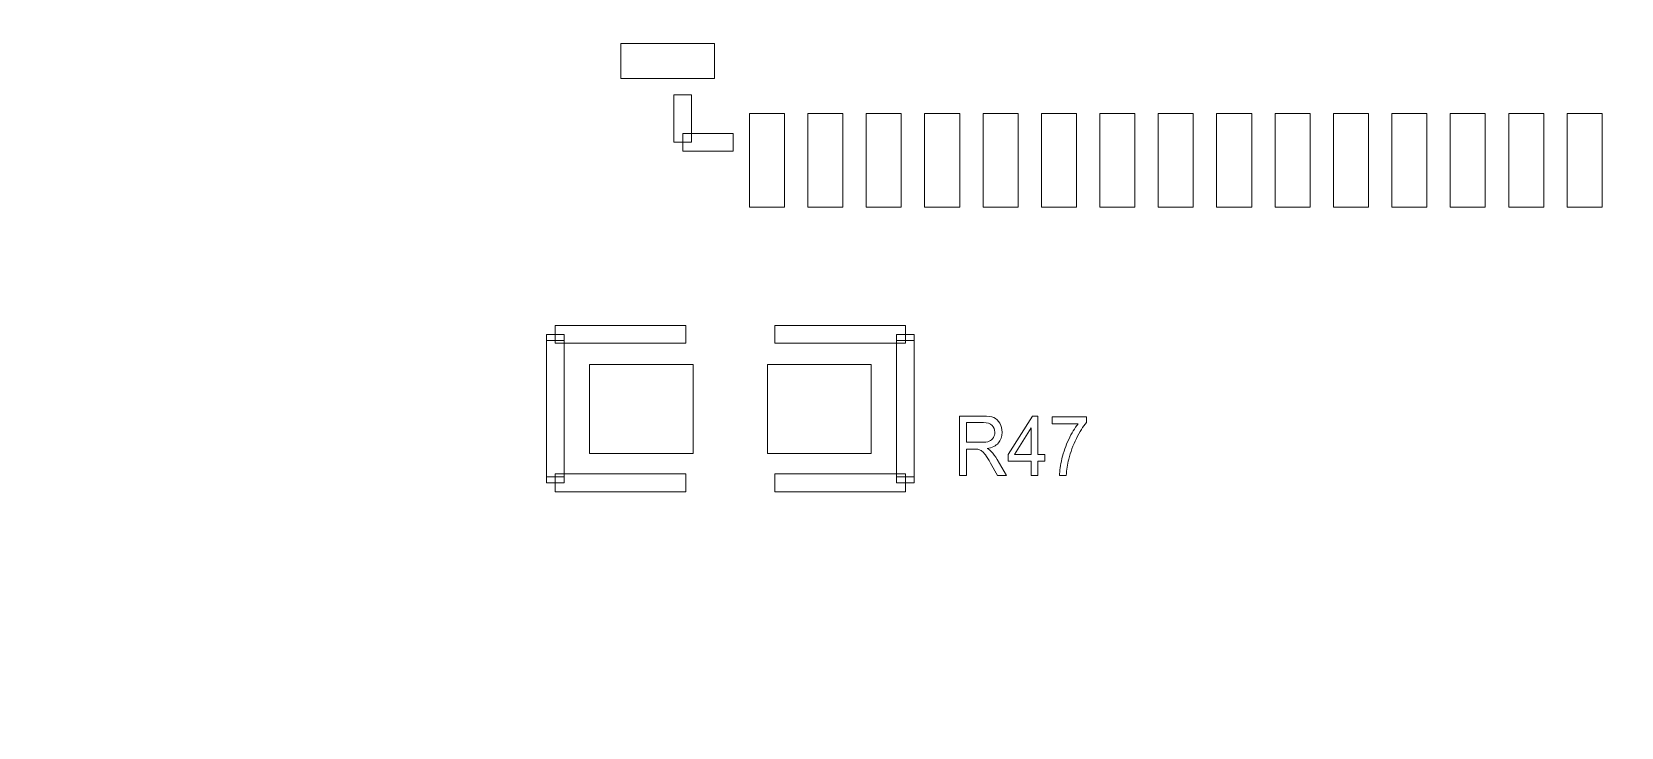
# Model space of a CAD drawing. Header units: millimetres. Extents: x -90 to 99, y -65 to 67.
# Drawn here: x -47.37 to -33.76, y -32.41 to -26.46 of the extents above; entities that cross this region are included whole.
import ezdxf

# ---------------------------------------------------------------- set-up
doc = ezdxf.new("R2010")
doc.units = ezdxf.units.MM
doc.header["$MEASUREMENT"] = 0
for name, color, linetype in [('BG_OUTLINE', 7, 'Continuous'), ('PG_SILKSCREEN_TOP', 7, 'Continuous'), ('PIN_TOP', 7, 'Continuous'), ('RD_SILKSCREEN_TOP', 7, 'Continuous')]:
    doc.layers.add(name, color=color, linetype=linetype)

msp = doc.modelspace()

# ---------------------------------------------------------------- linework, layer by layer
at = {"layer": 'BG_OUTLINE', "color": 3, "lineweight": 9}
msp.add_open_spline([(-71.7269, -61.8795), (-71.7269, -61.8795), (-71.7343, 42.2681), (-71.7343, 42.2681), (-71.7343, 42.2681), (-71.7348, 43.0066), (-71.4419, 43.715), (-70.92, 44.2375), (-70.92, 44.2375), (-70.3982, 44.76), (-69.6866, 45.0538), (-68.9482, 45.0543), (-68.9482, 45.0543), (-68.9482, 45.0543), (75.2046, 45.0543), (75.2046, 45.0543), (75.2046, 45.0543), (76.8319, 45.0552), (78.1763, 43.7805), (78.2661, 42.1556), (78.2661, 42.1556), (78.2661, 42.1556), (78.2661, 31.2814), (78.2661, 31.2814), (78.2661, 31.2814), (78.2661, 31.2814), (72.2646, 31.2814), (72.2646, 31.2814), (72.2646, 31.2814), (72.2646, 31.2814), (72.2646, 26.9814), (72.2646, 26.9814), (72.2646, 26.9814), (72.2646, 26.9814), (78.2661, 26.9814), (78.2661, 26.9814), (78.2661, 26.9814), (78.2661, 26.9814), (78.2661, 18.6553), (78.2661, 18.6553), (78.2661, 18.6553), (78.2661, 18.6553), (72.2496, 18.6553), (72.2496, 18.6553), (72.2496, 18.6553), (72.2496, 18.6553), (72.2496, 14.3553), (72.2496, 14.3553), (72.2496, 14.3553), (72.2496, 14.3553), (78.2661, 14.3553), (78.2661, 14.3553), (78.2661, 14.3553), (78.2661, 14.3553), (78.2661, 9.255), (78.2661, 9.255), (78.2661, 9.255), (78.2661, 9.255), (72.2648, 9.255), (72.2648, 9.255), (72.2648, 9.255), (72.2648, 9.255), (72.2648, 4.955), (72.2648, 4.955), (72.2648, 4.955), (72.2648, 4.955), (78.2661, 4.955), (78.2661, 4.955), (78.2661, 4.955), (78.2661, 4.955), (78.2661, -3.3762), (78.2661, -3.3762), (78.2661, -3.3762), (78.2661, -3.3762), (72.2445, -3.3762), (72.2445, -3.3762), (72.2445, -3.3762), (72.2445, -3.3762), (72.2445, -7.6762), (72.2445, -7.6762), (72.2445, -7.6762), (72.2445, -7.6762), (78.2661, -7.6762), (78.2661, -7.6762), (78.2661, -7.6762), (78.2661, -7.6762), (78.2661, -12.7615), (78.2661, -12.7615), (78.2661, -12.7615), (78.2661, -12.7615), (72.2651, -12.7615), (72.2651, -12.7615), (72.2651, -12.7615), (72.2651, -12.7615), (72.2651, -17.0615), (72.2651, -17.0615), (72.2651, -17.0615), (72.2651, -17.0615), (78.2661, -17.0615), (78.2661, -17.0615), (78.2661, -17.0615), (78.2661, -17.0615), (78.2661, -25.4097), (78.2661, -25.4097), (78.2661, -25.4097), (78.2661, -25.4097), (72.2656, -25.4097), (72.2656, -25.4097), (72.2656, -25.4097), (72.2656, -25.4097), (72.2656, -29.7097), (72.2656, -29.7097), (72.2656, -29.7097), (72.2656, -29.7097), (78.2661, -29.7097), (78.2661, -29.7097), (78.2661, -29.7097), (78.2661, -29.7097), (78.2661, -34.793), (78.2661, -34.793), (78.2661, -34.793), (78.2661, -34.793), (72.2679, -34.793), (72.2679, -34.793), (72.2679, -34.793), (72.2679, -34.793), (72.2679, -39.0929), (72.2679, -39.0929), (72.2679, -39.0929), (72.2679, -39.0929), (78.2661, -39.0929), (78.2661, -39.0929), (78.2661, -39.0929), (78.2661, -39.0929), (78.2661, -47.4269), (78.2661, -47.4269), (78.2661, -47.4269), (78.2661, -47.4269), (72.2679, -47.4269), (72.2679, -47.4269), (72.2679, -47.4269), (72.2679, -47.4269), (72.2679, -51.7269), (72.2679, -51.7269), (72.2679, -51.7269), (72.2679, -51.7269), (78.2661, -51.7269), (78.2661, -51.7269), (78.2661, -51.7269), (78.2661, -51.7269), (78.2661, -51.8138), (78.2661, -51.8138), (78.2661, -51.8138), (78.2661, -51.8138), (78.2656, -61.8468), (78.2656, -61.8468), (78.2656, -61.8468), (78.2661, -62.6669), (77.9407, -63.4536), (77.3612, -64.0339), (77.3612, -64.0339), (76.7817, -64.6142), (75.9915, -64.9405), (75.1713, -64.941), (75.1713, -64.941), (75.1713, -64.941), (-68.6609, -64.9456), (-68.6609, -64.9456), (-68.6609, -64.9456), (-69.4735, -64.9461), (-70.2531, -64.6237), (-70.8281, -64.0495), (-70.8281, -64.0495), (-71.4031, -63.4752), (-71.7264, -62.6922), (-71.7269, -61.8795)], degree=3, knots=[0, 0, 0, 0, 0.0227273, 0.0227273, 0.0227273, 0.0227273, 0.0454545, 0.0454545, 0.0454545, 0.0454545, 0.0681818, 0.0681818, 0.0681818, 0.0681818, 0.0909091, 0.0909091, 0.0909091, 0.0909091, 0.1136364, 0.1136364, 0.1136364, 0.1136364, 0.1363636, 0.1363636, 0.1363636, 0.1363636, 0.1590909, 0.1590909, 0.1590909, 0.1590909, 0.1818182, 0.1818182, 0.1818182, 0.1818182, 0.2045455, 0.2045455, 0.2045455, 0.2045455, 0.2272727, 0.2272727, 0.2272727, 0.2272727, 0.25, 0.25, 0.25, 0.25, 0.2727273, 0.2727273, 0.2727273, 0.2727273, 0.2954545, 0.2954545, 0.2954545, 0.2954545, 0.3181818, 0.3181818, 0.3181818, 0.3181818, 0.3409091, 0.3409091, 0.3409091, 0.3409091, 0.3636364, 0.3636364, 0.3636364, 0.3636364, 0.3863636, 0.3863636, 0.3863636, 0.3863636, 0.4090909, 0.4090909, 0.4090909, 0.4090909, 0.4318182, 0.4318182, 0.4318182, 0.4318182, 0.4545455, 0.4545455, 0.4545455, 0.4545455, 0.4772727, 0.4772727, 0.4772727, 0.4772727, 0.5, 0.5, 0.5, 0.5, 0.5227273, 0.5227273, 0.5227273, 0.5227273, 0.5454545, 0.5454545, 0.5454545, 0.5454545, 0.5681818, 0.5681818, 0.5681818, 0.5681818, 0.5909091, 0.5909091, 0.5909091, 0.5909091, 0.6136364, 0.6136364, 0.6136364, 0.6136364, 0.6363636, 0.6363636, 0.6363636, 0.6363636, 0.6590909, 0.6590909, 0.6590909, 0.6590909, 0.6818182, 0.6818182, 0.6818182, 0.6818182, 0.7045455, 0.7045455, 0.7045455, 0.7045455, 0.7272727, 0.7272727, 0.7272727, 0.7272727, 0.75, 0.75, 0.75, 0.75, 0.7727273, 0.7727273, 0.7727273, 0.7727273, 0.7954545, 0.7954545, 0.7954545, 0.7954545, 0.8181818, 0.8181818, 0.8181818, 0.8181818, 0.8409091, 0.8409091, 0.8409091, 0.8409091, 0.8636364, 0.8636364, 0.8636364, 0.8636364, 0.8863636, 0.8863636, 0.8863636, 0.8863636, 0.9090909, 0.9090909, 0.9090909, 0.9090909, 0.9318182, 0.9318182, 0.9318182, 0.9318182, 0.9545455, 0.9545455, 0.9545455, 0.9545455, 0.9772727, 0.9772727, 0.9772727, 0.9772727, 1, 1, 1, 1], dxfattribs=at)
at = {"layer": 'PG_SILKSCREEN_TOP', "color": 6, "lineweight": 9}
for points in [[(-41.8722, -27.0005), (-41.8722, -27.0005), (-41.7198, -27.0005), (-41.7198, -27.0005), (-41.7198, -27.0005), (-41.7198, -27.0005), (-41.7198, -27.4069), (-41.7198, -27.4069), (-41.7198, -27.4069), (-41.7198, -27.4069), (-41.8722, -27.4069), (-41.8722, -27.4069), (-41.8722, -27.4069), (-41.8722, -27.4069), (-41.8722, -27.0005), (-41.8722, -27.0005)], [(-41.796, -27.4831), (-41.796, -27.4831), (-41.796, -27.3307), (-41.796, -27.3307), (-41.796, -27.3307), (-41.796, -27.3307), (-41.3642, -27.3307), (-41.3642, -27.3307), (-41.3642, -27.3307), (-41.3642, -27.3307), (-41.3642, -27.4831), (-41.3642, -27.4831), (-41.3642, -27.4831), (-41.3642, -27.4831), (-41.796, -27.4831), (-41.796, -27.4831)], [(-41.7698, -28.9741), (-41.7698, -28.9741), (-41.7698, -29.1265), (-41.7698, -29.1265), (-41.7698, -29.1265), (-41.7698, -29.1265), (-42.8874, -29.1265), (-42.8874, -29.1265), (-42.8874, -29.1265), (-42.8874, -29.1265), (-42.8874, -28.9741), (-42.8874, -28.9741), (-42.8874, -28.9741), (-42.8874, -28.9741), (-41.7698, -28.9741), (-41.7698, -28.9741)], [(-41.0078, -29.1265), (-41.0078, -29.1265), (-41.0078, -28.9741), (-41.0078, -28.9741), (-41.0078, -28.9741), (-41.0078, -28.9741), (-39.8902, -28.9741), (-39.8902, -28.9741), (-39.8902, -28.9741), (-39.8902, -28.9741), (-39.8902, -29.1265), (-39.8902, -29.1265), (-39.8902, -29.1265), (-39.8902, -29.1265), (-41.0078, -29.1265), (-41.0078, -29.1265)], [(-42.9636, -29.0503), (-42.9636, -29.0503), (-42.8112, -29.0503), (-42.8112, -29.0503), (-42.8112, -29.0503), (-42.8112, -29.0503), (-42.8112, -29.1011), (-42.8112, -29.1011), (-42.8112, -29.1011), (-42.8112, -29.1011), (-42.9636, -29.1011), (-42.9636, -29.1011), (-42.9636, -29.1011), (-42.9636, -29.1011), (-42.9636, -29.0503), (-42.9636, -29.0503)], [(-42.9636, -29.1011), (-42.9636, -29.1011), (-42.8112, -29.1011), (-42.8112, -29.1011), (-42.8112, -29.1011), (-42.8112, -29.1011), (-42.8112, -30.2695), (-42.8112, -30.2695), (-42.8112, -30.2695), (-42.8112, -30.2695), (-42.9636, -30.2695), (-42.9636, -30.2695), (-42.9636, -30.2695), (-42.9636, -30.2695), (-42.9636, -29.1011), (-42.9636, -29.1011)], [(-39.9664, -29.0503), (-39.9664, -29.0503), (-39.814, -29.0503), (-39.814, -29.0503), (-39.814, -29.0503), (-39.814, -29.0503), (-39.814, -29.1011), (-39.814, -29.1011), (-39.814, -29.1011), (-39.814, -29.1011), (-39.9664, -29.1011), (-39.9664, -29.1011), (-39.9664, -29.1011), (-39.9664, -29.1011), (-39.9664, -29.0503), (-39.9664, -29.0503)], [(-39.9664, -29.1011), (-39.9664, -29.1011), (-39.814, -29.1011), (-39.814, -29.1011), (-39.814, -29.1011), (-39.814, -29.1011), (-39.814, -30.2695), (-39.814, -30.2695), (-39.814, -30.2695), (-39.814, -30.2695), (-39.9664, -30.2695), (-39.9664, -30.2695), (-39.9664, -30.2695), (-39.9664, -30.2695), (-39.9664, -29.1011), (-39.9664, -29.1011)], [(-42.9636, -30.2695), (-42.9636, -30.2695), (-42.8112, -30.2695), (-42.8112, -30.2695), (-42.8112, -30.2695), (-42.8112, -30.2695), (-42.8112, -30.3203), (-42.8112, -30.3203), (-42.8112, -30.3203), (-42.8112, -30.3203), (-42.9636, -30.3203), (-42.9636, -30.3203), (-42.9636, -30.3203), (-42.9636, -30.3203), (-42.9636, -30.2695), (-42.9636, -30.2695)], [(-42.8874, -30.3965), (-42.8874, -30.3965), (-42.8874, -30.2441), (-42.8874, -30.2441), (-42.8874, -30.2441), (-42.8874, -30.2441), (-41.7698, -30.2441), (-41.7698, -30.2441), (-41.7698, -30.2441), (-41.7698, -30.2441), (-41.7698, -30.3965), (-41.7698, -30.3965), (-41.7698, -30.3965), (-41.7698, -30.3965), (-42.8874, -30.3965), (-42.8874, -30.3965)], [(-39.8902, -30.2441), (-39.8902, -30.2441), (-39.8902, -30.3965), (-39.8902, -30.3965), (-39.8902, -30.3965), (-39.8902, -30.3965), (-41.0078, -30.3965), (-41.0078, -30.3965), (-41.0078, -30.3965), (-41.0078, -30.3965), (-41.0078, -30.2441), (-41.0078, -30.2441), (-41.0078, -30.2441), (-41.0078, -30.2441), (-39.8902, -30.2441), (-39.8902, -30.2441)], [(-39.9664, -30.2695), (-39.9664, -30.2695), (-39.814, -30.2695), (-39.814, -30.2695), (-39.814, -30.2695), (-39.814, -30.2695), (-39.814, -30.3203), (-39.814, -30.3203), (-39.814, -30.3203), (-39.814, -30.3203), (-39.9664, -30.3203), (-39.9664, -30.3203), (-39.9664, -30.3203), (-39.9664, -30.3203), (-39.9664, -30.2695), (-39.9664, -30.2695)]]:
    msp.add_open_spline(points, degree=3, knots=[0, 0, 0, 0, 0.25, 0.25, 0.25, 0.25, 0.5, 0.5, 0.5, 0.5, 0.75, 0.75, 0.75, 0.75, 1, 1, 1, 1], dxfattribs=at)
at = {"layer": 'PIN_TOP', "lineweight": 9}
for points in [[(-42.3256, -26.562), (-42.3256, -26.562), (-41.5255, -26.562), (-41.5255, -26.562), (-41.5255, -26.562), (-41.5255, -26.562), (-41.5255, -26.8619), (-41.5255, -26.8619), (-41.5255, -26.8619), (-41.5255, -26.8619), (-42.3256, -26.8619), (-42.3256, -26.8619), (-42.3256, -26.8619), (-42.3256, -26.8619), (-42.3256, -26.562), (-42.3256, -26.562)], [(-41.2256, -27.1618), (-41.2256, -27.1618), (-40.9256, -27.1618), (-40.9256, -27.1618), (-40.9256, -27.1618), (-40.9256, -27.1618), (-40.9256, -27.9619), (-40.9256, -27.9619), (-40.9256, -27.9619), (-40.9256, -27.9619), (-41.2256, -27.9619), (-41.2256, -27.9619), (-41.2256, -27.9619), (-41.2256, -27.9619), (-41.2256, -27.1618), (-41.2256, -27.1618)], [(-40.7255, -27.1618), (-40.7255, -27.1618), (-40.4255, -27.1618), (-40.4255, -27.1618), (-40.4255, -27.1618), (-40.4255, -27.1618), (-40.4255, -27.9619), (-40.4255, -27.9619), (-40.4255, -27.9619), (-40.4255, -27.9619), (-40.7255, -27.9619), (-40.7255, -27.9619), (-40.7255, -27.9619), (-40.7255, -27.9619), (-40.7255, -27.1618), (-40.7255, -27.1618)], [(-40.2256, -27.1618), (-40.2256, -27.1618), (-39.9256, -27.1618), (-39.9256, -27.1618), (-39.9256, -27.1618), (-39.9256, -27.1618), (-39.9256, -27.9619), (-39.9256, -27.9619), (-39.9256, -27.9619), (-39.9256, -27.9619), (-40.2256, -27.9619), (-40.2256, -27.9619), (-40.2256, -27.9619), (-40.2256, -27.9619), (-40.2256, -27.1618), (-40.2256, -27.1618)], [(-39.7255, -27.1618), (-39.7255, -27.1618), (-39.4255, -27.1618), (-39.4255, -27.1618), (-39.4255, -27.1618), (-39.4255, -27.1618), (-39.4255, -27.9619), (-39.4255, -27.9619), (-39.4255, -27.9619), (-39.4255, -27.9619), (-39.7255, -27.9619), (-39.7255, -27.9619), (-39.7255, -27.9619), (-39.7255, -27.9619), (-39.7255, -27.1618), (-39.7255, -27.1618)], [(-39.2256, -27.1618), (-39.2256, -27.1618), (-38.9256, -27.1618), (-38.9256, -27.1618), (-38.9256, -27.1618), (-38.9256, -27.1618), (-38.9256, -27.9619), (-38.9256, -27.9619), (-38.9256, -27.9619), (-38.9256, -27.9619), (-39.2256, -27.9619), (-39.2256, -27.9619), (-39.2256, -27.9619), (-39.2256, -27.9619), (-39.2256, -27.1618), (-39.2256, -27.1618)], [(-38.7255, -27.1618), (-38.7255, -27.1618), (-38.4255, -27.1618), (-38.4255, -27.1618), (-38.4255, -27.1618), (-38.4255, -27.1618), (-38.4255, -27.9619), (-38.4255, -27.9619), (-38.4255, -27.9619), (-38.4255, -27.9619), (-38.7255, -27.9619), (-38.7255, -27.9619), (-38.7255, -27.9619), (-38.7255, -27.9619), (-38.7255, -27.1618), (-38.7255, -27.1618)], [(-38.2256, -27.1618), (-38.2256, -27.1618), (-37.9256, -27.1618), (-37.9256, -27.1618), (-37.9256, -27.1618), (-37.9256, -27.1618), (-37.9256, -27.9619), (-37.9256, -27.9619), (-37.9256, -27.9619), (-37.9256, -27.9619), (-38.2256, -27.9619), (-38.2256, -27.9619), (-38.2256, -27.9619), (-38.2256, -27.9619), (-38.2256, -27.1618), (-38.2256, -27.1618)], [(-37.7255, -27.1618), (-37.7255, -27.1618), (-37.4255, -27.1618), (-37.4255, -27.1618), (-37.4255, -27.1618), (-37.4255, -27.1618), (-37.4255, -27.9619), (-37.4255, -27.9619), (-37.4255, -27.9619), (-37.4255, -27.9619), (-37.7255, -27.9619), (-37.7255, -27.9619), (-37.7255, -27.9619), (-37.7255, -27.9619), (-37.7255, -27.1618), (-37.7255, -27.1618)], [(-37.2256, -27.1618), (-37.2256, -27.1618), (-36.9256, -27.1618), (-36.9256, -27.1618), (-36.9256, -27.1618), (-36.9256, -27.1618), (-36.9256, -27.9619), (-36.9256, -27.9619), (-36.9256, -27.9619), (-36.9256, -27.9619), (-37.2256, -27.9619), (-37.2256, -27.9619), (-37.2256, -27.9619), (-37.2256, -27.9619), (-37.2256, -27.1618), (-37.2256, -27.1618)], [(-36.7255, -27.1618), (-36.7255, -27.1618), (-36.4255, -27.1618), (-36.4255, -27.1618), (-36.4255, -27.1618), (-36.4255, -27.1618), (-36.4255, -27.9619), (-36.4255, -27.9619), (-36.4255, -27.9619), (-36.4255, -27.9619), (-36.7255, -27.9619), (-36.7255, -27.9619), (-36.7255, -27.9619), (-36.7255, -27.9619), (-36.7255, -27.1618), (-36.7255, -27.1618)], [(-36.2256, -27.1618), (-36.2256, -27.1618), (-35.9257, -27.1618), (-35.9257, -27.1618), (-35.9257, -27.1618), (-35.9257, -27.1618), (-35.9257, -27.9619), (-35.9257, -27.9619), (-35.9257, -27.9619), (-35.9257, -27.9619), (-36.2256, -27.9619), (-36.2256, -27.9619), (-36.2256, -27.9619), (-36.2256, -27.9619), (-36.2256, -27.1618), (-36.2256, -27.1618)], [(-35.7255, -27.1618), (-35.7255, -27.1618), (-35.4255, -27.1618), (-35.4255, -27.1618), (-35.4255, -27.1618), (-35.4255, -27.1618), (-35.4255, -27.9619), (-35.4255, -27.9619), (-35.4255, -27.9619), (-35.4255, -27.9619), (-35.7255, -27.9619), (-35.7255, -27.9619), (-35.7255, -27.9619), (-35.7255, -27.9619), (-35.7255, -27.1618), (-35.7255, -27.1618)], [(-35.2256, -27.1618), (-35.2256, -27.1618), (-34.9257, -27.1618), (-34.9257, -27.1618), (-34.9257, -27.1618), (-34.9257, -27.1618), (-34.9257, -27.9619), (-34.9257, -27.9619), (-34.9257, -27.9619), (-34.9257, -27.9619), (-35.2256, -27.9619), (-35.2256, -27.9619), (-35.2256, -27.9619), (-35.2256, -27.9619), (-35.2256, -27.1618), (-35.2256, -27.1618)], [(-34.7255, -27.1618), (-34.7255, -27.1618), (-34.4255, -27.1618), (-34.4255, -27.1618), (-34.4255, -27.1618), (-34.4255, -27.1618), (-34.4255, -27.9619), (-34.4255, -27.9619), (-34.4255, -27.9619), (-34.4255, -27.9619), (-34.7255, -27.9619), (-34.7255, -27.9619), (-34.7255, -27.9619), (-34.7255, -27.9619), (-34.7255, -27.1618), (-34.7255, -27.1618)], [(-34.2256, -27.1618), (-34.2256, -27.1618), (-33.9257, -27.1618), (-33.9257, -27.1618), (-33.9257, -27.1618), (-33.9257, -27.1618), (-33.9257, -27.9619), (-33.9257, -27.9619), (-33.9257, -27.9619), (-33.9257, -27.9619), (-34.2256, -27.9619), (-34.2256, -27.9619), (-34.2256, -27.9619), (-34.2256, -27.9619), (-34.2256, -27.1618), (-34.2256, -27.1618)], [(-41.7063, -29.3078), (-41.7063, -29.3078), (-41.7063, -30.0698), (-41.7063, -30.0698), (-41.7063, -30.0698), (-41.7063, -30.0698), (-42.5953, -30.0698), (-42.5953, -30.0698), (-42.5953, -30.0698), (-42.5953, -30.0698), (-42.5953, -29.3078), (-42.5953, -29.3078), (-42.5953, -29.3078), (-42.5953, -29.3078), (-41.7063, -29.3078), (-41.7063, -29.3078)], [(-40.1824, -29.3078), (-40.1824, -29.3078), (-40.1824, -30.0698), (-40.1824, -30.0698), (-40.1824, -30.0698), (-40.1824, -30.0698), (-41.0713, -30.0698), (-41.0713, -30.0698), (-41.0713, -30.0698), (-41.0713, -30.0698), (-41.0713, -29.3078), (-41.0713, -29.3078), (-41.0713, -29.3078), (-41.0713, -29.3078), (-40.1824, -29.3078), (-40.1824, -29.3078)]]:
    msp.add_open_spline(points, degree=3, knots=[0, 0, 0, 0, 0.25, 0.25, 0.25, 0.25, 0.5, 0.5, 0.5, 0.5, 0.75, 0.75, 0.75, 0.75, 1, 1, 1, 1], dxfattribs=at)
at = {"layer": 'RD_SILKSCREEN_TOP', "color": 8, "lineweight": 9}
for points, knots in [([(-39.4264, -30.2578), (-39.4264, -30.2578), (-39.4264, -29.7487), (-39.4264, -29.7487), (-39.4264, -29.7487), (-39.4264, -29.7487), (-39.2248, -29.7487), (-39.2248, -29.7487), (-39.2248, -29.7487), (-39.1842, -29.7487), (-39.1535, -29.7533), (-39.1324, -29.7624), (-39.1324, -29.7624), (-39.1113, -29.7716), (-39.0945, -29.7877), (-39.0818, -29.8108), (-39.0818, -29.8108), (-39.0691, -29.834), (-39.0629, -29.8596), (-39.0629, -29.8876), (-39.0629, -29.8876), (-39.0629, -29.9238), (-39.0733, -29.9541), (-39.0942, -29.9789), (-39.0942, -29.9789), (-39.1151, -30.0037), (-39.1475, -30.0194), (-39.191, -30.0262), (-39.191, -30.0262), (-39.175, -30.0347), (-39.1629, -30.0431), (-39.1547, -30.0516), (-39.1547, -30.0516), (-39.1371, -30.0696), (-39.1205, -30.0922), (-39.1047, -30.1192), (-39.1047, -30.1192), (-39.1047, -30.1192), (-39.0257, -30.2578), (-39.0257, -30.2578), (-39.0257, -30.2578), (-39.0257, -30.2578), (-39.1014, -30.2578), (-39.1014, -30.2578), (-39.1014, -30.2578), (-39.1014, -30.2578), (-39.1615, -30.1518), (-39.1615, -30.1518), (-39.1615, -30.1518), (-39.1791, -30.1214), (-39.1935, -30.0979), (-39.205, -30.0818), (-39.205, -30.0818), (-39.2163, -30.0655), (-39.2265, -30.0542), (-39.2354, -30.0478), (-39.2354, -30.0478), (-39.2444, -30.0412), (-39.2535, -30.0367), (-39.2628, -30.0341), (-39.2628, -30.0341), (-39.2697, -30.0326), (-39.2808, -30.0318), (-39.2964, -30.0318), (-39.2964, -30.0318), (-39.2964, -30.0318), (-39.3661, -30.0318), (-39.3661, -30.0318), (-39.3661, -30.0318), (-39.3661, -30.0318), (-39.3661, -30.2578), (-39.3661, -30.2578), (-39.3661, -30.2578), (-39.3661, -30.2578), (-39.4264, -30.2578), (-39.4264, -30.2578)], [0, 0, 0, 0, 0.0526316, 0.0526316, 0.0526316, 0.0526316, 0.1052632, 0.1052632, 0.1052632, 0.1052632, 0.1578947, 0.1578947, 0.1578947, 0.1578947, 0.2105263, 0.2105263, 0.2105263, 0.2105263, 0.2631579, 0.2631579, 0.2631579, 0.2631579, 0.3157895, 0.3157895, 0.3157895, 0.3157895, 0.3684211, 0.3684211, 0.3684211, 0.3684211, 0.4210526, 0.4210526, 0.4210526, 0.4210526, 0.4736842, 0.4736842, 0.4736842, 0.4736842, 0.5263158, 0.5263158, 0.5263158, 0.5263158, 0.5789474, 0.5789474, 0.5789474, 0.5789474, 0.6315789, 0.6315789, 0.6315789, 0.6315789, 0.6842105, 0.6842105, 0.6842105, 0.6842105, 0.7368421, 0.7368421, 0.7368421, 0.7368421, 0.7894737, 0.7894737, 0.7894737, 0.7894737, 0.8421053, 0.8421053, 0.8421053, 0.8421053, 0.8947368, 0.8947368, 0.8947368, 0.8947368, 0.9473684, 0.9473684, 0.9473684, 0.9473684, 1, 1, 1, 1]), ([(-38.8124, -30.2578), (-38.8124, -30.2578), (-38.8124, -30.1359), (-38.8124, -30.1359), (-38.8124, -30.1359), (-38.8124, -30.1359), (-39.0096, -30.1359), (-39.0096, -30.1359), (-39.0096, -30.1359), (-39.0096, -30.1359), (-39.0096, -30.0786), (-39.0096, -30.0786), (-39.0096, -30.0786), (-39.0096, -30.0786), (-38.8022, -29.7487), (-38.8022, -29.7487), (-38.8022, -29.7487), (-38.8022, -29.7487), (-38.7565, -29.7487), (-38.7565, -29.7487), (-38.7565, -29.7487), (-38.7565, -29.7487), (-38.7565, -30.0786), (-38.7565, -30.0786), (-38.7565, -30.0786), (-38.7565, -30.0786), (-38.6951, -30.0786), (-38.6951, -30.0786), (-38.6951, -30.0786), (-38.6951, -30.0786), (-38.6951, -30.1359), (-38.6951, -30.1359), (-38.6951, -30.1359), (-38.6951, -30.1359), (-38.7565, -30.1359), (-38.7565, -30.1359), (-38.7565, -30.1359), (-38.7565, -30.1359), (-38.7565, -30.2578), (-38.7565, -30.2578), (-38.7565, -30.2578), (-38.7565, -30.2578), (-38.8124, -30.2578), (-38.8124, -30.2578)], [0, 0, 0, 0, 0.0909091, 0.0909091, 0.0909091, 0.0909091, 0.1818182, 0.1818182, 0.1818182, 0.1818182, 0.2727273, 0.2727273, 0.2727273, 0.2727273, 0.3636364, 0.3636364, 0.3636364, 0.3636364, 0.4545455, 0.4545455, 0.4545455, 0.4545455, 0.5454545, 0.5454545, 0.5454545, 0.5454545, 0.6363636, 0.6363636, 0.6363636, 0.6363636, 0.7272727, 0.7272727, 0.7272727, 0.7272727, 0.8181818, 0.8181818, 0.8181818, 0.8181818, 0.9090909, 0.9090909, 0.9090909, 0.9090909, 1, 1, 1, 1]), ([(-38.6344, -29.8154), (-38.6344, -29.8154), (-38.6344, -29.7553), (-38.6344, -29.7553), (-38.6344, -29.7553), (-38.6344, -29.7553), (-38.3402, -29.7553), (-38.3402, -29.7553), (-38.3402, -29.7553), (-38.3402, -29.7553), (-38.3402, -29.8039), (-38.3402, -29.8039), (-38.3402, -29.8039), (-38.3691, -29.8384), (-38.3978, -29.8843), (-38.4264, -29.9414), (-38.4264, -29.9414), (-38.4546, -29.9986), (-38.4767, -30.0575), (-38.4921, -30.1178), (-38.4921, -30.1178), (-38.5033, -30.1605), (-38.5104, -30.2071), (-38.5135, -30.2578), (-38.5135, -30.2578), (-38.5135, -30.2578), (-38.5708, -30.2578), (-38.5708, -30.2578), (-38.5708, -30.2578), (-38.5702, -30.2177), (-38.5633, -30.1694), (-38.5499, -30.1126), (-38.5499, -30.1126), (-38.5364, -30.0559), (-38.5171, -30.0012), (-38.492, -29.9485), (-38.492, -29.9485), (-38.4668, -29.8959), (-38.4401, -29.8515), (-38.4117, -29.8154), (-38.4117, -29.8154), (-38.4117, -29.8154), (-38.6344, -29.8154), (-38.6344, -29.8154)], [0, 0, 0, 0, 0.0909091, 0.0909091, 0.0909091, 0.0909091, 0.1818182, 0.1818182, 0.1818182, 0.1818182, 0.2727273, 0.2727273, 0.2727273, 0.2727273, 0.3636364, 0.3636364, 0.3636364, 0.3636364, 0.4545455, 0.4545455, 0.4545455, 0.4545455, 0.5454545, 0.5454545, 0.5454545, 0.5454545, 0.6363636, 0.6363636, 0.6363636, 0.6363636, 0.7272727, 0.7272727, 0.7272727, 0.7272727, 0.8181818, 0.8181818, 0.8181818, 0.8181818, 0.9090909, 0.9090909, 0.9090909, 0.9090909, 1, 1, 1, 1]), ([(-39.3661, -29.9734), (-39.3661, -29.9734), (-39.2368, -29.9734), (-39.2368, -29.9734), (-39.2368, -29.9734), (-39.2094, -29.9734), (-39.1878, -29.9702), (-39.1724, -29.9638), (-39.1724, -29.9638), (-39.1568, -29.9574), (-39.145, -29.9472), (-39.137, -29.9333), (-39.137, -29.9333), (-39.1291, -29.9193), (-39.125, -29.9041), (-39.125, -29.8876), (-39.125, -29.8876), (-39.125, -29.8636), (-39.1326, -29.8438), (-39.1483, -29.8282), (-39.1483, -29.8282), (-39.1639, -29.8127), (-39.1886, -29.805), (-39.2223, -29.805), (-39.2223, -29.805), (-39.2223, -29.805), (-39.3661, -29.805), (-39.3661, -29.805), (-39.3661, -29.805), (-39.3661, -29.805), (-39.3661, -29.9734), (-39.3661, -29.9734)], [0, 0, 0, 0, 0.125, 0.125, 0.125, 0.125, 0.25, 0.25, 0.25, 0.25, 0.375, 0.375, 0.375, 0.375, 0.5, 0.5, 0.5, 0.5, 0.625, 0.625, 0.625, 0.625, 0.75, 0.75, 0.75, 0.75, 0.875, 0.875, 0.875, 0.875, 1, 1, 1, 1]), ([(-38.8124, -30.0786), (-38.8124, -30.0786), (-38.8124, -29.8491), (-38.8124, -29.8491), (-38.8124, -29.8491), (-38.8124, -29.8491), (-38.9547, -30.0786), (-38.9547, -30.0786), (-38.9547, -30.0786), (-38.9547, -30.0786), (-38.8124, -30.0786), (-38.8124, -30.0786)], [0, 0, 0, 0, 0.3333333, 0.3333333, 0.3333333, 0.3333333, 0.6666667, 0.6666667, 0.6666667, 0.6666667, 1, 1, 1, 1])]:
    msp.add_open_spline(points, degree=3, knots=knots, dxfattribs=at)

doc.saveas('drawing.dxf')
